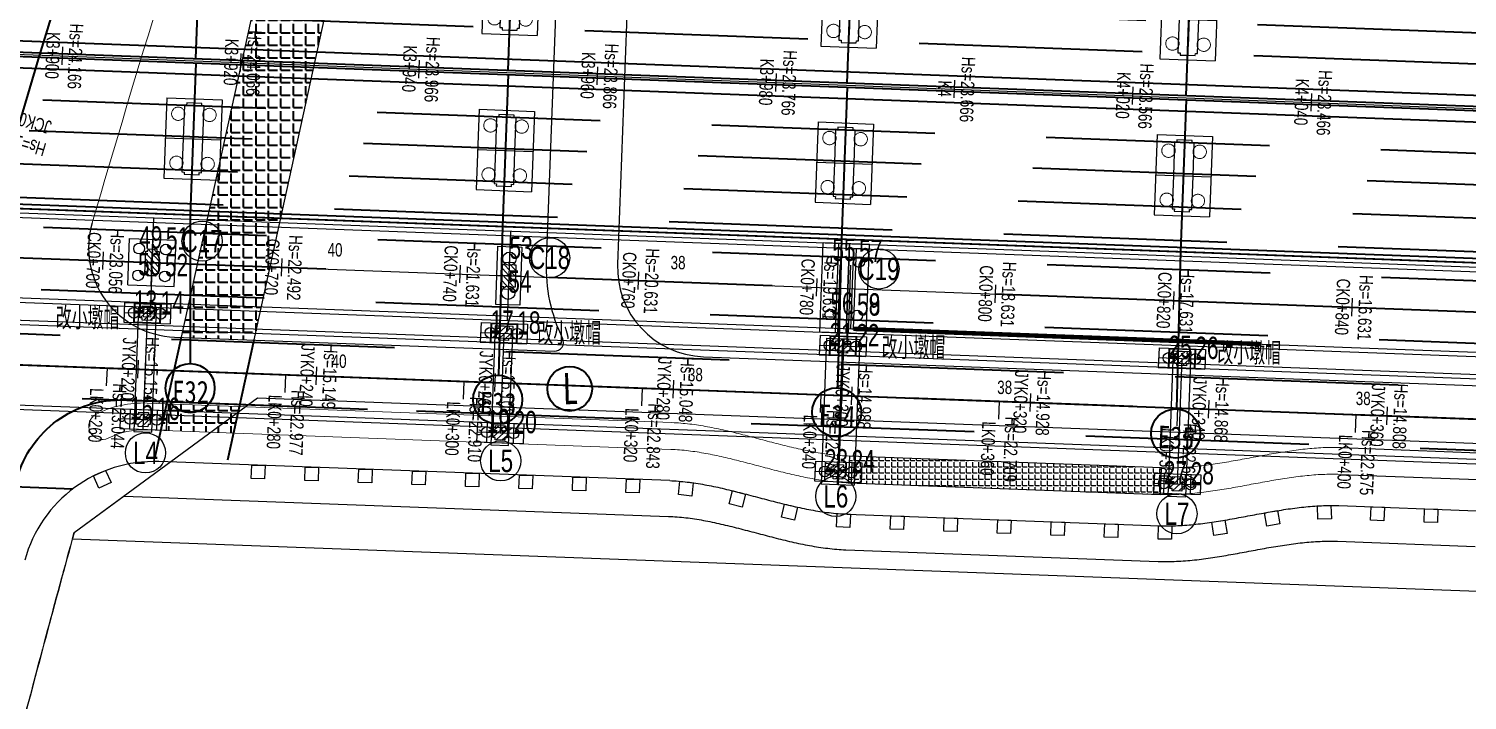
# Model space of a CAD drawing. Extents: x 0 to 558779, y 0 to 2762081.
# Drawn here: x 520118.2 to 520279.3, y 2757562.4 to 2757637.6 of the extents above; entities that cross this region are included whole.
import ezdxf
from ezdxf.enums import TextEntityAlignment as Align

# ---------------------------------------------------------------- set-up
doc = ezdxf.new("R2010")
doc.units = 0
doc.header["$LTSCALE"] = 20
for name, pattern in [('CENTER', [2, 1.25, -0.25, 0.25, -0.25]), ('DASHED', [19.05, 12.7, -6.35]), ('HIDDEN', [0.375, 0.25, -0.125])]:
    doc.linetypes.add(name, pattern=pattern)
for name, color, linetype in [('0-路名', 7, 'Continuous'), ('B-标线', 8, 'Continuous'), ('B-标线 地面', 46, 'Continuous'), ('DL-中心线', 10, 'Continuous'), ('DL-人行道边线', 1, 'Continuous'), ('DL-挡墙范围', 2, 'HIDDEN'), ('DL-树池', 110, 'Continuous'), ('DL-非机动车道边线', 6, 'Continuous'), ('FD-公交车站', 11, 'Continuous'), ('FD-斑马线', 243, 'Continuous'), ('L-主桥边线', 240, 'Continuous'), ('L-洛秀互通匝道边线', 140, 'Continuous'), ('L-辅路绿化带', 3, 'Continuous'), ('QL-主线桥墩', 191, 'Continuous'), ('QL-分孔线', 4, 'Continuous'), ('QL-墩号', 6, 'Continuous'), ('QL-桥墩', 191, 'Continuous'), ('QL-桥跨数值', 6, 'Continuous'), ('RD-红线', 230, 'Continuous'), ('XW_2022', 7, 'Continuous'), ('XW_C', 7, 'Continuous'), ('XW_JY-江城大道右辅路', 7, 'Continuous'), ('XW_L', 7, 'Continuous'), ('XW_江春路', 7, 'Continuous'), ('YD-G1', 3, 'Continuous'), ('主线墩中心线', 6, 'Continuous'), ('主线墩号', 1, 'Continuous'), ('桩号-2022', 7, 'Continuous'), ('桩号-C', 7, 'Continuous'), ('桩号-JY-江城大道右辅路', 7, 'Continuous'), ('桩号-L', 7, 'Continuous'), ('桩号-江春路', 7, 'Continuous'), ('点划线', 6, 'CENTER'), ('粗实线', 1, 'Continuous'), ('设计高-2022', 7, 'Continuous'), ('设计高-C', 7, 'Continuous'), ('设计高-JY-江城大道右辅路', 7, 'Continuous'), ('设计高-L', 7, 'Continuous'), ('设计高-地面高-2022', 7, 'Continuous'), ('设计高-地面高-C', 7, 'Continuous'), ('设计高-地面高-JY-江城大道右辅路', 7, 'Continuous'), ('设计高-地面高-L', 7, 'Continuous'), ('设计高-江春路', 7, 'Continuous')]:
    doc.layers.add(name, color=color, linetype=linetype)
doc.layers.add('偏心', color=4, linetype='Continuous', plot=False)
doc.layers.add('坐标标注', color=6, linetype='Continuous', plot=False)
doc.layers.add('标注', color=3, linetype='Continuous', lineweight=15)
doc.layers.add('细虚线', color=2, linetype='DASHED', lineweight=15)
doc.styles.get("Standard").update_dxf_attribs({"font": 'fsdb_e.shx', "width": 0.7, "bigfont": 'hzdx.shx'})
doc.styles.add('仿宋', font='simfang_0.ttf', dxfattribs={"width": 0.8})
pattern_1 = [(0, (0, 2e-10), (0, 6.985), [5.08, -1.905]), (90, (0, 2e-10), (-6.985, 4e-16), [5.08, -1.905])]
pattern_2 = [(0, (0, 0), (0, 6.985), [5.08, -1.905]), (90, (0, 0), (-6.985, 4e-16), [5.08, -1.905])]

# ---------------------------------------------------------------- blocks, each defined once
blk = doc.blocks.new('shuchi02')
at = {"layer": 'DL-树池', "color": 3}
blk.add_lwpolyline([(-0.75, 0), (0.75, 0), (0.75, -1.5), (-0.75, -1.5)], close=True, dxfattribs=at)
blk = doc.blocks.new('(10-1)10m花瓶墩单排桩2根1.5')
h = blk.add_hatch()
h.set_pattern_fill('ANGLE', color=256)
h.set_pattern_definition(pattern_1)
h.paths.add_polyline_path([(-1.5, -0.5), (-1.5, 0.5), (-1.25, 0.5), (-1.25, 0.75), (1.25, 0.75), (1.25, 0.5), (1.5, 0.5), (1.5, -0.5), (1.25, -0.5), (1.25, -0.75), (-1.25, -0.75), (-1.25, -0.5)])
h = blk.add_hatch()
h.set_pattern_fill('ANGLE', color=256)
h.set_pattern_definition(pattern_1)
h.paths.add_polyline_path([(-1.5, -0.5), (-1.5, 0.5), (-1.25, 0.5), (-1.25, 0.75), (1.25, 0.75), (1.25, 0.5), (1.5, 0.5), (1.5, -0.5), (1.25, -0.5), (1.25, -0.75), (-1.25, -0.75), (-1.25, -0.5)])
h = blk.add_hatch()
h.set_pattern_fill('ANSI31', color=3, scale=0.15)
h.paths.add_polyline_path([(-1.5, -0.5), (-1.5, 0.5), (-1.25, 0.5), (-1.25, 0.75), (1.25, 0.75), (1.25, 0.5), (1.5, 0.5), (1.5, -0.5), (1.25, -0.5), (1.25, -0.75), (-1.25, -0.75), (-1.25, -0.5)])
at = {"layer": 'QL-桥墩', "color": 1}
for p, q in [((-3.25, -1.35), (-3.25, 1.35)), ((-3.25, 1.35), (3.25, 1.35)), ((3.25, 1.35), (3.25, -1.35)), ((3.25, -1.35), (-3.25, -1.35))]:
    blk.add_line(p, q, dxfattribs=at)
at = {"layer": 'QL-桥墩', "color": 3, "linetype": 'CENTER'}
for p, q in [((3.25, 0), (-3.25, 0)), ((0, -1.35), (0, 1.35))]:
    blk.add_line(p, q, dxfattribs=at)
at = {"layer": 'QL-桥墩', "color": 1}
blk.add_lwpolyline([(-1.5, -0.5), (-1.5, 0.5), (-1.25, 0.5), (-1.25, 0.75), (1.25, 0.75), (1.25, 0.5), (1.5, 0.5), (1.5, -0.5), (1.25, -0.5), (1.25, -0.75), (-1.25, -0.75), (-1.25, -0.5)], close=True, dxfattribs=at)
at = {"layer": 'QL-桥墩', "color": 3}
for centre in [(-1.9, 0), (1.9, 0)]:
    blk.add_circle(centre, 0.75, dxfattribs=at)
blk = doc.blocks.new('(10-2)10m花瓶墩双排桩4根1.2')
h = blk.add_hatch()
h.set_pattern_fill('ANGLE', color=256)
h.set_pattern_definition(pattern_2)
h.paths.add_polyline_path([(-1.5, -0.5), (-1.5, 0.5), (-1.25, 0.5), (-1.25, 0.75), (1.25, 0.75), (1.25, 0.5), (1.5, 0.5), (1.5, -0.5), (1.25, -0.5), (1.25, -0.75), (-1.25, -0.75), (-1.25, -0.5)])
h = blk.add_hatch()
h.set_pattern_fill('ANGLE', color=256)
h.set_pattern_definition(pattern_2)
h.paths.add_polyline_path([(-1.5, -0.5), (-1.5, 0.5), (-1.25, 0.5), (-1.25, 0.75), (1.25, 0.75), (1.25, 0.5), (1.5, 0.5), (1.5, -0.5), (1.25, -0.5), (1.25, -0.75), (-1.25, -0.75), (-1.25, -0.5)])
h = blk.add_hatch()
h.set_pattern_fill('ANSI31', color=3, scale=0.15)
h.paths.add_polyline_path([(-1.5, -0.5), (-1.5, 0.5), (-1.25, 0.5), (-1.25, 0.75), (1.25, 0.75), (1.25, 0.5), (1.5, 0.5), (1.5, -0.5), (1.25, -0.5), (1.25, -0.75), (-1.25, -0.75), (-1.25, -0.5)])
at = {"layer": 'QL-桥墩', "color": 1}
for p, q in [((-2.6, 2.6), (2.6, 2.6)), ((-2.6, 2.6), (-2.6, -2.6)), ((2.6, 2.6), (2.6, -2.6)), ((-2.6, -2.6), (2.6, -2.6))]:
    blk.add_line(p, q, dxfattribs=at)
at = {"layer": 'QL-桥墩', "color": 3, "linetype": 'CENTER'}
for p, q in [((0, 2.6), (0, -2.6)), ((-2.6, 0), (2.6, 0))]:
    blk.add_line(p, q, dxfattribs=at)
at = {"layer": 'QL-桥墩', "color": 1, "ltscale": 0.1}
blk.add_lwpolyline([(-1.5, -0.5), (-1.5, 0.5), (-1.25, 0.5), (-1.25, 0.75), (1.25, 0.75), (1.25, 0.5), (1.5, 0.5), (1.5, -0.5), (1.25, -0.5), (1.25, -0.75), (-1.25, -0.75), (-1.25, -0.5)], close=True, dxfattribs=at)
at = {"layer": 'QL-桥墩', "color": 3, "ltscale": 0.1}
for centre in [(-1.5, 1.5), (1.5, 1.5), (-1.5, -1.5), (1.5, -1.5)]:
    blk.add_circle(centre, 0.6, dxfattribs=at)
blk = doc.blocks.new('(M2)单个柱式门架墩，2根桩1.2')
h = blk.add_hatch()
h.set_pattern_fill('ANSI31', color=3, scale=0.15)
h.set_pattern_definition([(45, (-0.45, 2e-10), (-0.33676, 0.33676), [])])
h.paths.add_polyline_path([(-0.8, -0.55), (-0.8, 0.55), (-0.55, 0.55), (-0.55, 0.8), (0.55, 0.8), (0.55, 0.55), (0.8, 0.55), (0.8, -0.55), (0.55, -0.55), (0.55, -0.8), (-0.55, -0.8), (-0.55, -0.55)])
at = {"layer": 'QL-桥墩', "color": 1}
for p, q in [((-2.6, 1.1), (-2.6, -1.1)), ((-2.6, 1.1), (2.6, 1.1)), ((2.6, 1.1), (2.6, -1.1)), ((-2.6, -1.1), (2.6, -1.1))]:
    blk.add_line(p, q, dxfattribs=at)
at = {"layer": 'QL-桥墩', "color": 3, "linetype": 'CENTER'}
for p, q in [((-2.6, 0), (2.6, 0)), ((-1.5, 1.1), (-1.5, -1.1)), ((1.5, 1.1), (1.5, -1.1))]:
    blk.add_line(p, q, dxfattribs=at)
at = {"layer": 'QL-桥墩', "color": 1, "ltscale": 0.1}
blk.add_lwpolyline([(-0.8, -0.55), (-0.8, 0.55), (-0.55, 0.55), (-0.55, 0.8), (0.55, 0.8), (0.55, 0.55), (0.8, 0.55), (0.8, -0.55), (0.55, -0.55), (0.55, -0.8), (-0.55, -0.8), (-0.55, -0.55)], close=True, dxfattribs=at)
at = {"layer": 'QL-桥墩', "color": 3}
for centre in [(-1.5, 0), (1.5, 0)]:
    blk.add_circle(centre, 0.6, dxfattribs=at)
blk = doc.blocks.new('10米薄壁台')
at = {"layer": 'QL-桥墩', "color": 1}
for p, q in [((-2.25, 5), (-2.25, -5)), ((-2.25, 5), (2.95, 5)), ((2.95, 5), (2.95, -5)), ((-2.25, -5), (2.95, -5))]:
    blk.add_line(p, q, dxfattribs=at)
at = {"layer": 'QL-桥墩'}
blk.add_line((-0.5, 5), (1.2, 5), dxfattribs=at)
at = {"layer": 'QL-桥墩', "color": 3, "linetype": 'DASHED', "ltscale": 0.03}
for p, q in [((-0.25, 5), (-0.25, -5)), ((0.95, 5), (0.95, -5))]:
    blk.add_line(p, q, dxfattribs=at)
at = {"layer": 'QL-桥墩', "color": 3}
for p, q in [((0, 5), (0, -5)), ((1.2, 5), (1.2, -5)), ((-2.25, 4.5), (-0.5, 4.5)), ((-0.8, 4.5), (-0.8, -4.5)), ((-0.5, 4.5), (-0.5, -4.5)), ((-2.25, -4.5), (-0.5, -4.5))]:
    blk.add_line(p, q, dxfattribs=at)
for centre in [(-1.15, 3), (1.85, 3), (-1.15, -3), (1.85, -3)]:
    blk.add_circle(centre, 0.6, dxfattribs=at)
blk = doc.blocks.new('30m花瓶墩')
at = {"layer": '点划线', "ltscale": 0.3}
for p, q in [((0, 3.1), (0, -3.1)), ((4.5, 0), (-4.5, 0))]:
    blk.add_line(p, q, dxfattribs=at)
at = {"layer": '粗实线'}
for p, q in [((-4.5, 3.1), (-4.5, -3.1)), ((4.5, 3.1), (-4.5, 3.1)), ((4.5, 3.1), (4.5, -3.1)), ((4.5, -3.1), (-4.5, -3.1))]:
    blk.add_line(p, q, dxfattribs=at)
at = {"layer": '粗实线', "color": 4}
blk.add_lwpolyline([(0, 1.1), (-3.75, 1.1), (-3.75, 0.85), (-4, 0.85), (-4, 0), (-4, -0.85), (-3.75, -0.85), (-3.75, -1.1), (0, -1.1), (3.75, -1.1), (3.75, -0.85), (4, -0.85), (4, 0), (4, 0.85), (3.75, 0.85), (3.75, 1.1)], close=True, dxfattribs=at)
at = {"layer": '细虚线', "ltscale": 5}
for centre in [(-2.75, 1.75), (2.75, 1.75), (-2.75, -1.75), (2.75, -1.75)]:
    blk.add_circle(centre, 0.75, dxfattribs=at)
blk = doc.blocks.new('主线桥墩10.09')
at = {"layer": 'L-主桥边线', "color": 3, "lineweight": 35}
for points in [[(1927.4958, -307.3726, 0.02003161), (2286.864, -335.2068), (3681.65, -387.174)], [(1927.5544, -306.876), (1927.5544, -306.876, 0.02003161), (2286.8826, -334.7071), (3681.6686, -386.6743)]]:
    blk.add_lwpolyline(points, format="xyb", dxfattribs=at)
at = {"layer": 'L-主桥边线', "lineweight": 35, "ltscale": 2, "flags": 128}
blk.add_lwpolyline([(2356.2377, -354.8033), (3416.4211, -394.3038)], dxfattribs=at)
at = {"layer": '主线墩中心线', "linetype": 'CENTER', "lineweight": 35}
for p, q in [((3116.0675, -365.601), (3116.7005, -348.6128)), ((3151.0432, -366.9042), (3151.6762, -349.916)), ((3189.0169, -368.319), (3189.6499, -351.3308)), ((3226.9906, -369.7338), (3227.6235, -352.7456)), ((3116.0489, -366.1007), (3115.416, -383.0889)), ((3151.0246, -367.4038), (3150.3917, -384.392)), ((3188.9983, -368.8187), (3188.3653, -385.8069)), ((3226.9719, -370.2335), (3226.339, -387.2217))]:
    blk.add_line(p, q, dxfattribs=at)
at = {"layer": '主线墩号', "lineweight": 35}
for p, q in [((3115.416, -383.0889), (3115.416, -399.7504)), ((3150.3917, -384.392), (3149.9635, -401.0456)), ((3188.3653, -385.8069), (3187.9371, -402.4604)), ((3226.339, -387.2217), (3225.9108, -404.8386))]:
    blk.add_line(p, q, dxfattribs=at)
for centre in [(3115.416, -402.5004), (3149.8611, -403.7937), (3187.8347, -405.2085), (3225.8084, -407.5867)]:
    blk.add_circle(centre, 2.75, dxfattribs=at)
at = {"layer": '主线墩号', "rotation": 87.86625112163902}
for p in [(3151.3597, -358.4101), (3151.3597, -358.4101), (3189.3334, -359.8249), (3189.3334, -359.8249), (3227.307, -361.2397), (3227.307, -361.2397), (3115.7324, -374.5948), (3115.7324, -374.5948), (3150.7082, -375.8979), (3150.7082, -375.8979), (3188.6818, -377.3128), (3188.6818, -377.3128), (3226.6555, -378.7276), (3226.6555, -378.7276)]:
    blk.add_blockref('30m花瓶墩', p, dxfattribs=at)
at = {"layer": '主线墩号', "lineweight": 35, "style": '仿宋', "width": 0.8}
blk.add_text('E32', height=2.5, dxfattribs=at).set_placement((3115.4766, -402.926), align=Align.MIDDLE_CENTER)
for s, p in [('E33', (3149.9215, -404.2311)), ('E34', (3187.8951, -405.6459)), ('E35', (3225.8688, -408.0241))]:
    blk.add_text(s, height=2.5, rotation=357.866018, dxfattribs=at).set_placement(p, align=Align.MIDDLE_CENTER)

msp = doc.modelspace()

# ---------------------------------------------------------------- hatches: boundary and pattern name
at = {"layer": 'FD-公交车站'}
h = msp.add_hatch(dxfattribs=at)
h.set_pattern_fill('ANGLE', color=256, scale=0.1, style=0)
h.set_pattern_definition([(0, (0, 0), (0, 0.6985), [0.508, -0.1905]), (90, (0, 0), (-0.6985, 0), [0.508, -0.1905])])
h.paths.add_polyline_path([(520244.983, 2757585.487), (520245.095, 2757588.485), (520210.119, 2757589.788), (520210.002, 2757586.79)])
at = {"layer": 'FD-斑马线', "lineweight": 35}
h = msp.add_hatch(dxfattribs=at)
h.set_pattern_fill('ANGLE', color=8, scale=0.2, style=0)
h.set_pattern_definition([(0, (74.0868, 41.6064), (0, 1.397), [1.016, -0.381]), (90, (74.0868, 41.6064), (-1.397, 1e-16), [1.016, -0.381])])
h.paths.add_polyline_path([(520135.309, 2757603.086), (520143.433, 2757602.783), (520152.423, 2757643.796), (520169.843, 2757669.093), (520160.337, 2757669.395), (520145.001, 2757647.299)])
h = msp.add_hatch(dxfattribs=at)
h.set_pattern_fill('ANGLE', color=8, scale=0.2, style=0)
h.set_pattern_definition([(0, (74.0868, -38.3936), (0, 1.397), [1.016, -0.381]), (90, (74.0868, -38.3936), (-1.397, 1e-16), [1.016, -0.381])])
h.paths.add_polyline_path([(520141.148, 2757592.358), (520141.801, 2757595.338), (520133.677, 2757595.641), (520133.024, 2757592.661)])

# ---------------------------------------------------------------- linework, layer by layer
at = {"layer": '0-路名', "lineweight": 35}
msp.add_circle((520178.801, 2757597.33), 2.5, dxfattribs=at)
at = {"layer": 'B-标线', "linetype": 'HIDDEN', "lineweight": 35, "ltscale": 5}
for p, q in [((519932.477, 2757622.398), (520355.484, 2757606.638)), ((519932.217, 2757615.403), (520355.224, 2757599.643))]:
    msp.add_line(p, q, dxfattribs=at)
at = {"layer": 'B-标线', "linetype": 'HIDDEN', "lineweight": 35, "ltscale": 5, "flags": 128}
for points in [[(516322.438, 2758316.933), (516956.171, 2758023.087, 0.0793686), (517564.823, 2757850.856), (518947.799, 2757687.806, 0.0200316), (519307.547, 2757659.942), (521003.552, 2757596.752)], [(516320.965, 2758313.758), (516954.699, 2758019.912, 0.0793686), (517564.414, 2757847.38), (518947.39, 2757684.33, 0.0200316), (519307.417, 2757656.444), (521003.422, 2757593.254)], [(516319.388, 2758310.356), (516953.121, 2758016.51, 0.0793686), (517563.975, 2757843.656), (518946.951, 2757680.605, 0.0200316), (519307.277, 2757652.697), (521003.282, 2757589.507)], [(516317.81, 2758306.954), (516951.544, 2758013.108, 0.0793686), (517563.535, 2757839.932), (518946.511, 2757676.881, 0.0200316), (519307.137, 2757648.95), (521003.142, 2757585.76)], [(518721.738, 2757728.051), (518949.38, 2757701.213, 0.0200316), (519308.05, 2757673.433), (521004.055, 2757610.243)], [(518721.328, 2757724.575), (518948.97, 2757697.737, 0.0200316), (519307.919, 2757669.935), (521003.924, 2757606.745)], [(519984.445, 2757610.925, 0.0171796), (520056.154, 2757605.782), (520291.573, 2757597.011, 0.0321223), (520393.772, 2757599.769, -0.0258674), (520466.458, 2757602.64), (520590.997, 2757601.115)], [(520086.697, 2757597.639), (520291.313, 2757590.016, 0.0321223), (520394.41, 2757592.798, -0.0258674), (520466.372, 2757595.641), (520710.878, 2757592.647)]]:
    msp.add_lwpolyline(points, format="xyb", dxfattribs=at)
at = {"layer": 'B-标线', "lineweight": 35, "flags": 128}
for points in [[(518725.387, 2757720.573), (518948.561, 2757694.261, 0.0200316), (519307.789, 2757666.438), (521003.794, 2757603.247)], [(518725.036, 2757717.593), (518948.209, 2757691.282, 0.0200316), (519307.677, 2757663.44), (521003.682, 2757600.25)]]:
    msp.add_lwpolyline(points, format="xyb", dxfattribs=at)
at = {"layer": 'B-标线', "lineweight": 35, "ltscale": 5, "flags": 128}
msp.add_lwpolyline([(519867.718, 2757617.806, -0.0225048), (519961.871, 2757610.045, 0.0225048), (520056.023, 2757602.285), (520291.443, 2757593.513, 0.0321223), (520394.091, 2757596.283, -0.0258674), (520466.415, 2757599.14), (520710.921, 2757596.147)], format="xyb", dxfattribs=at)
at = {"layer": 'B-标线 地面', "linetype": 'HIDDEN', "lineweight": 35, "ltscale": 10}
msp.add_line((520124.744, 2757599.724), (520156.291, 2757598.548), dxfattribs=at)
at = {"layer": 'B-标线 地面', "linetype": 'HIDDEN', "lineweight": 35, "ltscale": 10, "flags": 128}
msp.add_lwpolyline([(520116.896, 2757587.274, -0.3476097), (520128.908, 2757596.066), (520156.161, 2757595.051)], format="xyb", dxfattribs=at)
at = {"layer": 'DL-中心线', "linetype": 'CENTER', "lineweight": 35, "ltscale": 5, "flags": 128}
for points in [[(520147.569, 2757721.724), (520136.97, 2757689.958, 0.0165994), (520099.154, 2757562.699), (520098.372, 2757559.706)], [(519426.915, 2757632.563, 0.0177544), (519533.404, 2757631.684, -0.0161243), (519597.884, 2757631.362), (520355.354, 2757603.14)], [(519867.718, 2757617.806, -0.0225048), (519961.871, 2757610.045, 0.0225048), (520056.023, 2757602.285), (520291.443, 2757593.513, 0.0321223), (520394.091, 2757596.283, -0.0258674), (520466.415, 2757599.14), (520710.921, 2757596.147)], [(519911.253, 2757616.543), (519975.963, 2757608.381, 0.0220618), (520046.293, 2757602.647), (520289.467, 2757593.586, 0.0273256), (520365.91, 2757594.916, -0.0273256), (520442.352, 2757596.246), (520701.536, 2757586.59)]]:
    msp.add_lwpolyline(points, format="xyb", dxfattribs=at)
at = {"layer": 'DL-人行道边线'}
for points in [[(520135.31, 2757603.086), (520145.001, 2757647.299)], [(520143.433, 2757602.783), (520152.423, 2757643.796)]]:
    msp.add_lwpolyline(points, dxfattribs=at)
at = {"layer": 'DL-人行道边线', "flags": 128}
for points in [[(520128.873, 2757585.31), (520123.274, 2757581.206)], [(520128.873, 2757585.31), (520189.854, 2757583.038)], [(520264.803, 2757580.245), (520280.207, 2757579.672)], [(520209.728, 2757579.295), (520244.704, 2757577.992)]]:
    msp.add_lwpolyline(points, dxfattribs=at)
for points in [[(520189.853, 2757583.038, -0.0202144), (520191.808, 2757582.883, -0.015548), (520193.768, 2757582.585, -0.0109412), (520195.732, 2757582.179, -0.0064803), (520197.703, 2757581.7, -0.0021443), (520199.681, 2757581.183, 0.0021443), (520201.667, 2757580.664, 0.0064803), (520203.663, 2757580.179, 0.0109412), (520205.671, 2757579.764, 0.015548), (520207.692, 2757579.457, 0.0202144), (520209.727, 2757579.295, 0.0202144)], [(520123.26, 2757581.196, 0.0030271), (520117.053, 2757558.021), (520116.271, 2757555.028)], [(520244.705, 2757577.992, 0.0202144), (520246.747, 2757578.002, 0.015548), (520248.785, 2757578.158, 0.0109412), (520250.818, 2757578.422, 0.0064803), (520252.844, 2757578.757, 0.0021443), (520254.864, 2757579.127, -0.0021443), (520256.875, 2757579.496, -0.0064803), (520258.876, 2757579.827, -0.0109412), (520260.865, 2757580.085, -0.015548), (520262.841, 2757580.236, -0.0202144), (520264.803, 2757580.245, -0.0202144)]]:
    msp.add_lwpolyline(points, format="xyb", dxfattribs=at)
at = {"layer": 'DL-挡墙范围', "ltscale": 10, "const_width": 0.5}
msp.add_lwpolyline([(520210.584, 2757604.031), (520246.259, 2757602.702), (520256.252, 2757602.319)], dxfattribs=at)
at = {"layer": 'DL-非机动车道边线'}
msp.add_line((520190.003, 2757587.035), (520132.786, 2757589.167), dxfattribs=at)
at = {"layer": 'DL-非机动车道边线', "flags": 128}
for points in [[(520190.002, 2757587.035, -0.0202144), (520191.957, 2757586.88, -0.015548), (520193.917, 2757586.582, -0.0109412), (520195.881, 2757586.177, -0.0064803), (520197.852, 2757585.697, -0.0021443), (520199.83, 2757585.18, 0.0021443), (520201.816, 2757584.661, 0.0064803), (520203.812, 2757584.176, 0.0109412), (520205.82, 2757583.761, 0.015548), (520207.841, 2757583.454, 0.0202144), (520209.876, 2757583.293, 0.0202144)], [(520244.854, 2757581.989, 0.0202144), (520246.896, 2757581.999, 0.015548), (520248.934, 2757582.155, 0.0109412), (520250.967, 2757582.419, 0.0064803), (520252.993, 2757582.754, 0.0021443), (520255.013, 2757583.124, -0.0021443), (520257.024, 2757583.493, -0.0064803), (520259.025, 2757583.824, -0.0109412), (520261.014, 2757584.082, -0.015548), (520262.99, 2757584.233, -0.0202144), (520264.951, 2757584.243, -0.0202144)]]:
    msp.add_lwpolyline(points, format="xyb", dxfattribs=at)
for points in [[(520209.877, 2757583.293), (520244.853, 2757581.989)], [(520264.951, 2757584.243), (520280.356, 2757583.669)]]:
    msp.add_lwpolyline(points, dxfattribs=at)
at = {"layer": 'DL-非机动车道边线'}
msp.add_arc((520132.228, 2757574.177), 15, 87.86625, 164.78613, dxfattribs=at)
at = {"layer": 'FD-公交车站'}
msp.add_lwpolyline([(520244.983, 2757585.487), (520245.095, 2757588.485), (520210.119, 2757589.788), (520210.002, 2757586.79)], close=True, dxfattribs=at)
at = {"layer": 'FD-斑马线', "lineweight": 35}
msp.add_line((520082.713, 2757587.624), (520123.154, 2757586.122), dxfattribs=at)
for points in [[(520132.341, 2757589.546), (520135.309, 2757603.086)], [(520140.496, 2757589.383), (520143.433, 2757602.783)]]:
    msp.add_lwpolyline(points, dxfattribs=at)
at = {"layer": 'L-主桥边线', "lineweight": 35, "ltscale": 2}
msp.add_line((519377.728, 2757645.069), (520437.281, 2757605.592), dxfattribs=at)
at = {"layer": 'L-主桥边线', "lineweight": 35, "ltscale": 2, "flags": 128}
for points in [[(518705.32, 2757721.176), (518948.356, 2757692.523, 0.0200316), (519307.724, 2757664.689), (520702.51, 2757612.722)], [(518705.379, 2757721.673), (518948.414, 2757693.019, 0.0200316), (519307.742, 2757665.188), (520702.528, 2757613.221)]]:
    msp.add_lwpolyline(points, format="xyb", dxfattribs=at)
msp.add_lwpolyline([(519377.747, 2757645.568), (520437.3, 2757606.091)], dxfattribs=at)
at = {"layer": 'L-洛秀互通匝道边线', "flags": 128}
for points in [[(519427.111, 2757637.059, 0.0177544), (519533.281, 2757636.183, -0.0161243), (519598.051, 2757635.859), (520329.653, 2757608.601)], [(519427.133, 2757637.559, 0.0177544), (519533.268, 2757636.683, -0.0161243), (519598.07, 2757636.359), (520329.672, 2757609.101)], [(519998.499, 2757611.033, 0.0138383), (520056.21, 2757607.281), (520291.629, 2757598.51, 0.0321223), (520393.635, 2757601.263, -0.0155065), (520437.274, 2757603.893, -0.0155065)], [(519998.452, 2757610.535, 0.0138383), (520056.191, 2757606.781), (520291.61, 2757598.01, 0.0321223), (520393.681, 2757600.765, -0.0155065), (520437.289, 2757603.393, -0.0155065)], [(520086.641, 2757596.14), (520291.257, 2757588.517, 0.0321223), (520394.546, 2757591.304, -0.0155065), (520437.566, 2757593.897, -0.0155065)], [(520086.659, 2757596.64), (520291.275, 2757589.016, 0.0321223), (520394.501, 2757591.802, -0.0155065), (520437.551, 2757594.397, -0.0155065)]]:
    msp.add_lwpolyline(points, format="xyb", dxfattribs=at)
for points in [[(519998.524, 2757611.432), (520330.329, 2757599.069)], [(519998.543, 2757611.931), (520329.318, 2757599.607)]]:
    msp.add_lwpolyline(points, dxfattribs=at)
at = {"layer": 'L-辅路绿化带'}
for p, q in [((520177.923, 2757658.785), (520176.164, 2757611.567)), ((520185.917, 2757658.487), (520184.158, 2757611.27))]:
    msp.add_line(p, q, dxfattribs=at)
at = {"layer": 'L-辅路绿化带', "flags": 128}
for points in [[(520134.535, 2757603.112), (520177.057, 2757601.527)], [(520193.779, 2757600.904), (520280.877, 2757597.659)], [(520265.193, 2757590.738), (520280.598, 2757590.164)], [(520265.082, 2757587.74), (520280.486, 2757587.166)]]:
    msp.add_lwpolyline(points, dxfattribs=at)
at = {"layer": 'L-辅路绿化带', "lineweight": 0, "flags": 128}
for points in [[(520131.467, 2757595.721), (520190.245, 2757593.531)], [(520131.355, 2757592.723), (520190.133, 2757590.533)], [(520210.119, 2757589.788), (520245.095, 2757588.485)], [(520210.007, 2757586.79), (520244.983, 2757585.487)]]:
    msp.add_lwpolyline(points, dxfattribs=at)
for points in [[(520190.245, 2757593.531, -0.0202144), (520192.24, 2757593.372, -0.015548), (520194.23, 2757593.07, -0.0109412), (520196.216, 2757592.66, -0.0064803), (520198.2, 2757592.178, -0.0021443), (520200.182, 2757591.659, 0.0021443), (520202.164, 2757591.141, 0.0064803), (520204.147, 2757590.659, 0.0109412), (520206.134, 2757590.249, 0.015548), (520208.124, 2757589.946, 0.0202144), (520210.119, 2757589.788)], [(520190.132, 2757590.533, -0.0202144), (520192.087, 2757590.378, -0.015548), (520194.047, 2757590.08, -0.0109412), (520196.012, 2757589.674, -0.0064803), (520197.982, 2757589.195, -0.0021443), (520199.96, 2757588.678, 0.0021443), (520201.947, 2757588.159, 0.0064803), (520203.943, 2757587.673, 0.0109412), (520205.95, 2757587.259, 0.015548), (520207.971, 2757586.952, 0.0202144), (520210.007, 2757586.79, 0.0202144)], [(520245.095, 2757588.485, 0.0202144), (520247.097, 2757588.494, 0.015548), (520249.104, 2757588.648, 0.0109412), (520251.115, 2757588.909, 0.0064803), (520253.129, 2757589.242, 0.0021443), (520255.144, 2757589.612, -0.0021443), (520257.159, 2757589.981, -0.0064803), (520259.173, 2757590.314, -0.0109412), (520261.184, 2757590.575, -0.015548), (520263.191, 2757590.729, -0.0202144), (520265.193, 2757590.738)], [(520244.984, 2757585.487, 0.0202144), (520247.026, 2757585.497, 0.015548), (520249.064, 2757585.652, 0.0109412), (520251.097, 2757585.917, 0.0064803), (520253.124, 2757586.252, 0.0021443), (520255.143, 2757586.622, -0.0021443), (520257.154, 2757586.99, -0.0064803), (520259.155, 2757587.322, -0.0109412), (520261.144, 2757587.58, -0.015548), (520263.12, 2757587.731, -0.0202144), (520265.082, 2757587.74, -0.0202144)]]:
    msp.add_lwpolyline(points, format="xyb", dxfattribs=at)
at = {"layer": 'L-辅路绿化带', "lineweight": 0}
for centre, radius, start, end in [((522039.524, 2757055.33), 1994.61, 162.133327, 163.677138), ((520131.029, 2757583.979), 11.75, 87.86625, 116.64571), ((520126.432, 2757593.14), 1.5, 116.64571, 296.64571), ((520131.029, 2757583.979), 8.75, 87.86625, 116.64571)]:
    msp.add_arc(centre, radius, start, end, dxfattribs=at)
at = {"layer": 'L-辅路绿化带'}
for centre, radius, start, end in [((520134.907, 2757613.105), 10, 163.67819, 267.86625), ((520194.151, 2757610.897), 18, 177.86625, 206.13996), ((520194.151, 2757610.897), 10, 177.86625, 267.86625), ((520177.095, 2757602.527), 1, 267.86625, 26.13996)]:
    msp.add_arc(centre, radius, start, end, dxfattribs=at)
at = {"layer": 'QL-分孔线'}
for p, q in [((520132.192, 2757616.458), (520131.82, 2757606.465)), ((520172.164, 2757614.969), (520171.792, 2757604.976)), ((520131.504, 2757606.477), (520130.991, 2757592.729)), ((520171.422, 2757603.539), (520171.007, 2757592.397)), ((520247.369, 2757600.709), (520246.846, 2757586.669))]:
    msp.add_line(p, q, dxfattribs=at)
at = {"layer": 'QL-分孔线', "color": 1}
for p, q in [((520210.138, 2757613.554), (520209.766, 2757603.561)), ((520209.395, 2757602.124), (520208.87, 2757588.014))]:
    msp.add_line(p, q, dxfattribs=at)
at = {"layer": 'QL-分孔线'}
msp.add_lwpolyline([(520131.982, 2757592.45), (520132.499, 2757606.34), (520130.5, 2757606.414), (520129.983, 2757592.524)], close=True, dxfattribs=at)
at = {"layer": 'QL-墩号'}
for centre in [(520137.614, 2757613.856), (520176.549, 2757611.985), (520213.433, 2757610.743), (520131.275, 2757590.146), (520171.064, 2757589.248), (520208.603, 2757585.277), (520246.819, 2757583.329)]:
    msp.add_circle(centre, 2.25, dxfattribs=at)
at = {"layer": 'RD-红线'}
for points in [[(520143.806, 2757596.262), (520123.274, 2757581.203, 0.3481588)], [(520123.274, 2757581.203, 0.0030631), (520116.991, 2757557.752), (520109.299, 2757528.323)]]:
    msp.add_lwpolyline(points, format="xyb", dxfattribs=at)
msp.add_lwpolyline([(520307.832, 2757590.151), (520306.988, 2757590.182), (520143.808, 2757596.262), (520143.806, 2757596.262)], dxfattribs=at)
at = {"layer": 'XW_2022', "color": 4}
msp.add_line((519307.733, 2757664.939), (520743.918, 2757611.429), dxfattribs=at)
msp.add_line((519307.733, 2757664.939), (520743.918, 2757611.429), dxfattribs=at)
at = {"layer": 'XW_C', "color": 4}
msp.add_line((519597.884, 2757631.362), (520355.354, 2757603.14), dxfattribs=at)
msp.add_line((519597.884, 2757631.362), (520355.354, 2757603.14), dxfattribs=at)
at = {"layer": 'XW_JY-江城大道右辅路', "color": 4}
msp.add_line((520046.293, 2757602.647), (520289.467, 2757593.586), dxfattribs=at)
msp.add_line((520046.293, 2757602.647), (520289.467, 2757593.586), dxfattribs=at)
at = {"layer": 'XW_L', "color": 4}
msp.add_line((520056.023, 2757602.285), (520291.443, 2757593.513), dxfattribs=at)
msp.add_line((520056.023, 2757602.285), (520291.443, 2757593.513), dxfattribs=at)
at = {"layer": 'XW_江春路', "color": 2}
msp.add_arc((522034.15, 2757056.942), 2000, 161.548145, 165.352087, dxfattribs=at)
msp.add_arc((522034.15, 2757056.942), 2000, 161.548145, 165.352087, dxfattribs=at)
at = {"layer": 'YD-G1'}
msp.add_lwpolyline([(520307.832, 2757590.153), (520306.988, 2757590.185), (520143.808, 2757596.265), (520143.806, 2757596.265), (520123.274, 2757581.206, 0.000089), (520123.087, 2757580.526), (520320.638, 2757573.165), (520307.832, 2757590.153)], format="xyb", close=True, dxfattribs=at)
at = {"layer": '偏心'}
for p, q in [((520131.078, 2757605.793), (520131.877, 2757605.763)), ((520170.023, 2757603.591), (520172.821, 2757603.487)), ((520207.567, 2757602.993), (520206.959, 2757586.684)), ((520207.567, 2757602.993), (520211.284, 2757602.854)), ((520209.365, 2757602.926), (520208.758, 2757586.617)), ((520209.485, 2757602.921), (520208.878, 2757586.613)), ((520211.284, 2757602.854), (520210.676, 2757586.546)), ((520207.996, 2757602.176), (520210.794, 2757602.072)), ((520245.97, 2757600.761), (520248.768, 2757600.657)), ((520130.035, 2757593.923), (520132.034, 2757593.849)), ((520170.007, 2757592.434), (520172.006, 2757592.359)), ((520207.011, 2757588.084), (520210.728, 2757587.945)), ((520206.959, 2757586.684), (520210.676, 2757586.546)), ((520245.847, 2757586.706), (520247.845, 2757586.632))]:
    msp.add_line(p, q, dxfattribs=at)
for points in [[(520132.837, 2757604.676), (520130.039, 2757604.78), (520130.118, 2757606.879), (520132.916, 2757606.775)], [(520171.954, 2757590.96), (520172.451, 2757604.301), (520170.452, 2757604.376), (520169.955, 2757591.035)], [(520172.782, 2757602.437), (520169.984, 2757602.542), (520170.062, 2757604.64), (520172.86, 2757604.536)], [(520210.755, 2757601.023), (520207.957, 2757601.127), (520208.036, 2757603.225), (520210.834, 2757603.121)], [(520245.795, 2757585.307), (520247.793, 2757585.233), (520248.398, 2757601.471), (520246.4, 2757601.546)], [(520248.729, 2757599.608), (520245.931, 2757599.712), (520246.009, 2757601.811), (520248.807, 2757601.706)]]:
    msp.add_lwpolyline(points, close=True, dxfattribs=at)
at = {"layer": '标注'}
msp.add_lwpolyline([(520131.892, 2757606.162), (520131.862, 2757605.363), (520131.063, 2757605.393), (520131.093, 2757606.192)], close=True, dxfattribs=at)
at = {"layer": '设计高-地面高-2022'}
for p, q in [((520121.966, 2757635.602), (520121.891, 2757633.604)), ((520141.952, 2757634.858), (520141.877, 2757632.859)), ((520161.938, 2757634.113), (520161.863, 2757632.115)), ((520181.924, 2757633.368), (520181.85, 2757631.37)), ((520201.91, 2757632.624), (520201.836, 2757630.625)), ((520221.896, 2757631.879), (520221.822, 2757629.881)), ((520241.882, 2757631.135), (520241.808, 2757629.136)), ((520261.869, 2757630.39), (520261.794, 2757628.391))]:
    msp.add_line(p, q, dxfattribs=at)
at = {"layer": '设计高-地面高-C'}
for p, q in [((520126.547, 2757612.666), (520126.473, 2757610.667)), ((520146.533, 2757611.921), (520146.459, 2757609.923)), ((520166.519, 2757611.177), (520166.445, 2757609.178)), ((520186.506, 2757610.432), (520186.431, 2757608.433)), ((520206.492, 2757609.687), (520206.417, 2757607.689)), ((520226.478, 2757608.943), (520226.403, 2757606.944)), ((520246.464, 2757608.198), (520246.389, 2757606.199)), ((520266.45, 2757607.453), (520266.376, 2757605.455))]:
    msp.add_line(p, q, dxfattribs=at)
at = {"layer": '设计高-地面高-JY-江城大道右辅路'}
for p, q in [((520130.463, 2757600.511), (520130.389, 2757598.513)), ((520150.449, 2757599.767), (520150.375, 2757597.768)), ((520170.435, 2757599.022), (520170.361, 2757597.023)), ((520190.422, 2757598.277), (520190.347, 2757596.279)), ((520210.408, 2757597.533), (520210.333, 2757595.534)), ((520230.394, 2757596.788), (520230.319, 2757594.789)), ((520250.38, 2757596.043), (520250.306, 2757594.045)), ((520270.366, 2757595.299), (520270.292, 2757593.3))]:
    msp.add_line(p, q, dxfattribs=at)
at = {"layer": '设计高-地面高-L'}
for p, q in [((520126.966, 2757599.641), (520126.891, 2757597.643)), ((520146.952, 2757598.897), (520146.878, 2757596.898)), ((520166.938, 2757598.152), (520166.864, 2757596.153)), ((520186.924, 2757597.407), (520186.85, 2757595.409)), ((520206.91, 2757596.663), (520206.836, 2757594.664)), ((520226.897, 2757595.918), (520226.822, 2757593.919)), ((520246.883, 2757595.173), (520246.808, 2757593.175)), ((520266.869, 2757594.429), (520266.794, 2757592.43))]:
    msp.add_line(p, q, dxfattribs=at)

# ---------------------------------------------------------------- block references
at = {"layer": 'DL-树池'}
for p, rotation in [((520126.121, 2757587.878), 24.0245187355749), ((520143.93, 2757588.752), 357.8662511214391), ((520149.926, 2757588.528), 357.8662511214391), ((520155.922, 2757588.305), 357.8662511214391), ((520161.918, 2757588.082), 357.8662511214391), ((520167.914, 2757587.858), 357.8662511214391), ((520173.91, 2757587.635), 357.8662511214391), ((520179.905, 2757587.411), 357.8662511214391), ((520185.901, 2757587.188), 357.8662511214391), ((520191.892, 2757586.888), 353.2996716917935), ((520197.772, 2757585.718), 345.6537749306055), ((520203.584, 2757584.228), 346.9096312919012), ((520209.506, 2757583.31), 356.9360683617376), ((520257.357, 2757583.552), 9.89094766985008), ((520263.312, 2757584.246), 1.827317668067341), ((520269.308, 2757584.08), 357.8662511198114), ((520275.304, 2757583.857), 357.8662511198114), ((520215.501, 2757583.083), 357.8662511210512), ((520221.497, 2757582.86), 357.8662511210512), ((520227.493, 2757582.636), 357.8662511210512), ((520233.489, 2757582.413), 357.8662511210512), ((520239.485, 2757582.189), 357.8662511210512), ((520245.481, 2757581.975), 359.3779834901737), ((520251.451, 2757582.494), 9.008285159908773)]:
    msp.add_blockref('shuchi02', p, dxfattribs=dict(at, rotation=rotation))
at = {"layer": 'QL-主线桥墩'}
msp.add_blockref('主线桥墩10.09', (517020.86, 2757999.896), dxfattribs=at)
at = {"layer": 'QL-桥墩', "lineweight": 35}
for name, p, rotation in [('(10-2)10m花瓶墩双排桩4根1.2', (520132.006, 2757611.462), 87.86625093401214), ('(10-1)10m花瓶墩单排桩2根1.5', (520171.978, 2757609.973), 87.86625112163902), ('(M2)单个柱式门架墩，2根桩1.2', (520131.477, 2757605.778), 357.8662511279318), ('(M2)单个柱式门架墩，2根桩1.2', (520171.422, 2757603.539), 357.8662511279318), ('(M2)单个柱式门架墩，2根桩1.2', (520209.395, 2757602.124), 357.8662511279318), ('(M2)单个柱式门架墩，2根桩1.2', (520247.369, 2757600.709), 357.8662511279318), ('(M2)单个柱式门架墩，2根桩1.2', (520131.034, 2757593.886), 357.8662511279318), ('(M2)单个柱式门架墩，2根桩1.2', (520171.007, 2757592.397), 357.8662511279318), ('(M2)单个柱式门架墩，2根桩1.2', (520208.87, 2757588.014), 357.8662511279318), ('(M2)单个柱式门架墩，2根桩1.2', (520246.846, 2757586.669), 357.8662511279318)]:
    msp.add_blockref(name, p, dxfattribs=dict(at, rotation=rotation))
at = {"layer": 'QL-桥墩', "rotation": 177.8662511279319}
msp.add_blockref('10米薄壁台', (520209.952, 2757608.558), dxfattribs=at)

# ---------------------------------------------------------------- texts
at = {"layer": '0-路名', "lineweight": 35, "style": '仿宋', "width": 0.75}
msp.add_text('L', height=3.5, rotation=1.62733, dxfattribs=at).set_placement((520178.02, 2757595.574))
at = {"layer": 'QL-墩号', "width": 0.75}
for s, p in [('C17', (520137.614, 2757613.856)), ('C18', (520176.549, 2757611.985)), ('C19', (520213.433, 2757610.743)), ('L4', (520131.275, 2757590.146)), ('L5', (520171.064, 2757589.248)), ('L6', (520208.603, 2757585.277)), ('L7', (520246.819, 2757583.329))]:
    msp.add_text(s, height=2.5, dxfattribs=at).set_placement(p, align=Align.MIDDLE_CENTER)
at = {"layer": 'QL-桥跨数值', "lineweight": 35, "width": 0.75}
for s, p in [('40', (520152.509, 2757611.68)), ('40', (520152.509, 2757611.68)), ('38', (520190.935, 2757610.248)), ('38', (520190.935, 2757610.248)), ('40', (520152.965, 2757599.209)), ('38', (520192.873, 2757597.706)), ('38', (520227.521, 2757596.281)), ('38', (520267.681, 2757595.045))]:
    msp.add_text(s, height=1.5, dxfattribs=at).set_placement(p, align=Align.BOTTOM_CENTER)
at = {"layer": '偏心', "width": 0.75}
for p in [(520124.787, 2757605.222), (520178.742, 2757603.51), (520217.301, 2757601.894), (520254.906, 2757601.267)]:
    msp.add_text('改小墩帽', height=2.5, dxfattribs=at).set_placement(p, align=Align.MIDDLE_CENTER)
at = {"layer": '坐标标注', "width": 0.7}
for s, p in [('49', (520130.563, 2757613.017)), ('51', (520133.561, 2757612.905)), ('53', (520172.049, 2757611.871)), ('55', (520208.215, 2757611.625)), ('57', (520211.213, 2757611.513)), ('50', (520130.451, 2757610.019)), ('52', (520133.449, 2757609.907)), ('54', (520171.908, 2757608.074)), ('13', (520129.978, 2757605.833)), ('14', (520132.976, 2757605.722)), ('56', (520207.992, 2757605.629)), ('58', (520210.989, 2757605.517)), ('59', (520210.989, 2757605.517)), ('17', (520169.923, 2757603.595)), ('18', (520172.921, 2757603.483)), ('21', (520207.896, 2757602.18)), ('22', (520210.894, 2757602.068)), ('25', (520245.87, 2757600.765)), ('26', (520248.868, 2757600.653)), ('15', (520129.535, 2757593.942)), ('16', (520132.533, 2757593.83)), ('19', (520169.508, 2757592.452)), ('20', (520172.506, 2757592.341)), ('23', (520207.371, 2757588.07)), ('24', (520210.369, 2757587.958)), ('27', (520245.347, 2757586.725)), ('28', (520248.345, 2757586.613))]:
    msp.add_text(s, height=2.5, dxfattribs=at).set_placement(p)
at = {"layer": '桩号-2022', "width": 0.75}
for s, p in [('K3+900', (520121.629, 2757634.614)), ('K3+920', (520141.615, 2757633.87)), ('K3+940', (520161.601, 2757633.125)), ('K3+960', (520181.587, 2757632.38)), ('K3+980', (520201.573, 2757631.636)), ('K4', (520221.559, 2757630.891)), ('K4+020', (520241.545, 2757630.146)), ('K4+040', (520261.532, 2757629.402))]:
    msp.add_text(s, height=1.5, rotation=267.86625, dxfattribs=at).set_placement(p, align=Align.TOP_CENTER)
at = {"layer": '桩号-C', "width": 0.75}
for s, p in [('CK0+700', (520126.21, 2757611.678)), ('CK0+720', (520146.196, 2757610.933)), ('CK0+740', (520166.182, 2757610.189)), ('CK0+760', (520186.168, 2757609.444)), ('CK0+780', (520206.155, 2757608.699)), ('CK0+800', (520226.141, 2757607.955)), ('CK0+820', (520246.127, 2757607.21)), ('CK0+840', (520266.113, 2757606.465))]:
    msp.add_text(s, height=1.5, rotation=267.86625, dxfattribs=at).set_placement(p, align=Align.TOP_CENTER)
at = {"layer": '桩号-JY-江城大道右辅路', "width": 0.75}
for s, p in [('JYK0+220', (520130.126, 2757599.523)), ('JYK0+240', (520150.112, 2757598.779)), ('JYK0+260', (520170.098, 2757598.034)), ('JYK0+280', (520190.085, 2757597.289)), ('JYK0+300', (520210.071, 2757596.545)), ('JYK0+320', (520230.057, 2757595.8)), ('JYK0+340', (520250.043, 2757595.055)), ('JYK0+360', (520270.029, 2757594.311))]:
    msp.add_text(s, height=1.5, rotation=267.86625, dxfattribs=at).set_placement(p, align=Align.TOP_CENTER)
at = {"layer": '桩号-L', "width": 0.75}
for s, p in [('LK0+260', (520126.468, 2757594.325)), ('LK0+280', (520146.454, 2757593.58)), ('LK0+300', (520166.44, 2757592.836)), ('LK0+320', (520186.426, 2757592.091)), ('LK0+340', (520206.412, 2757591.346)), ('LK0+360', (520226.398, 2757590.602)), ('LK0+380', (520246.384, 2757589.857)), ('LK0+400', (520266.371, 2757589.112))]:
    msp.add_text(s, height=1.5, rotation=267.86625, dxfattribs=at).set_placement(p, align=Align.TOP_CENTER)
at = {"layer": '桩号-江春路', "width": 0.75}
msp.add_text('JCK0+100', height=1.5, rotation=163.45358, dxfattribs=at).set_placement((520117.057, 2757626.814), align=Align.TOP_CENTER)
at = {"layer": '设计高-2022', "width": 0.75}
for s, p in [('Hs=24.166', (520122.228, 2757634.592)), ('Hs=24.066', (520142.214, 2757633.847)), ('Hs=23.966', (520162.2, 2757633.103)), ('Hs=23.866', (520182.187, 2757632.358)), ('Hs=23.766', (520202.173, 2757631.613)), ('Hs=23.666', (520222.159, 2757630.869)), ('Hs=23.566', (520242.145, 2757630.124)), ('Hs=23.466', (520262.131, 2757629.379))]:
    msp.add_text(s, height=1.5, rotation=267.86625, dxfattribs=at).set_placement(p, align=Align.BOTTOM_CENTER)
at = {"layer": '设计高-C', "width": 0.75}
for s, p in [('Hs=23.056', (520126.81, 2757611.655)), ('Hs=22.492', (520146.796, 2757610.911)), ('Hs=21.631', (520166.782, 2757610.166)), ('Hs=20.631', (520186.768, 2757609.422)), ('Hs=19.631', (520206.754, 2757608.677)), ('Hs=18.631', (520226.74, 2757607.932)), ('Hs=17.631', (520246.726, 2757607.188)), ('Hs=16.631', (520266.713, 2757606.443))]:
    msp.add_text(s, height=1.5, rotation=267.86625, dxfattribs=at).set_placement(p, align=Align.BOTTOM_CENTER)
at = {"layer": '设计高-JY-江城大道右辅路', "width": 0.75}
for s, p in [('Hs=15.154', (520130.726, 2757599.501)), ('Hs=15.149', (520150.712, 2757598.756)), ('Hs=15.108', (520170.698, 2757598.012)), ('Hs=15.048', (520190.684, 2757597.267)), ('Hs=14.988', (520210.67, 2757596.522)), ('Hs=14.928', (520230.656, 2757595.778)), ('Hs=14.868', (520250.643, 2757595.033)), ('Hs=14.808', (520270.629, 2757594.288))]:
    msp.add_text(s, height=1.5, rotation=267.86625, dxfattribs=at).set_placement(p, align=Align.BOTTOM_CENTER)
at = {"layer": '设计高-L', "width": 0.75}
for s, p in [('Hs=23.044', (520127.067, 2757594.303)), ('Hs=22.977', (520147.053, 2757593.558)), ('Hs=22.910', (520167.04, 2757592.813)), ('Hs=22.843', (520187.026, 2757592.069)), ('Hs=22.776', (520207.012, 2757591.324)), ('Hs=22.709', (520226.998, 2757590.579)), ('Hs=22.642', (520246.984, 2757589.835)), ('Hs=22.575', (520266.97, 2757589.09))]:
    msp.add_text(s, height=1.5, rotation=267.86625, dxfattribs=at).set_placement(p, align=Align.BOTTOM_CENTER)
at = {"layer": '设计高-江春路', "width": 0.75}
msp.add_text('Hs=15.237', height=1.5, rotation=163.45358, dxfattribs=at).set_placement((520116.886, 2757626.239), align=Align.BOTTOM_CENTER)

doc.saveas('drawing.dxf')
